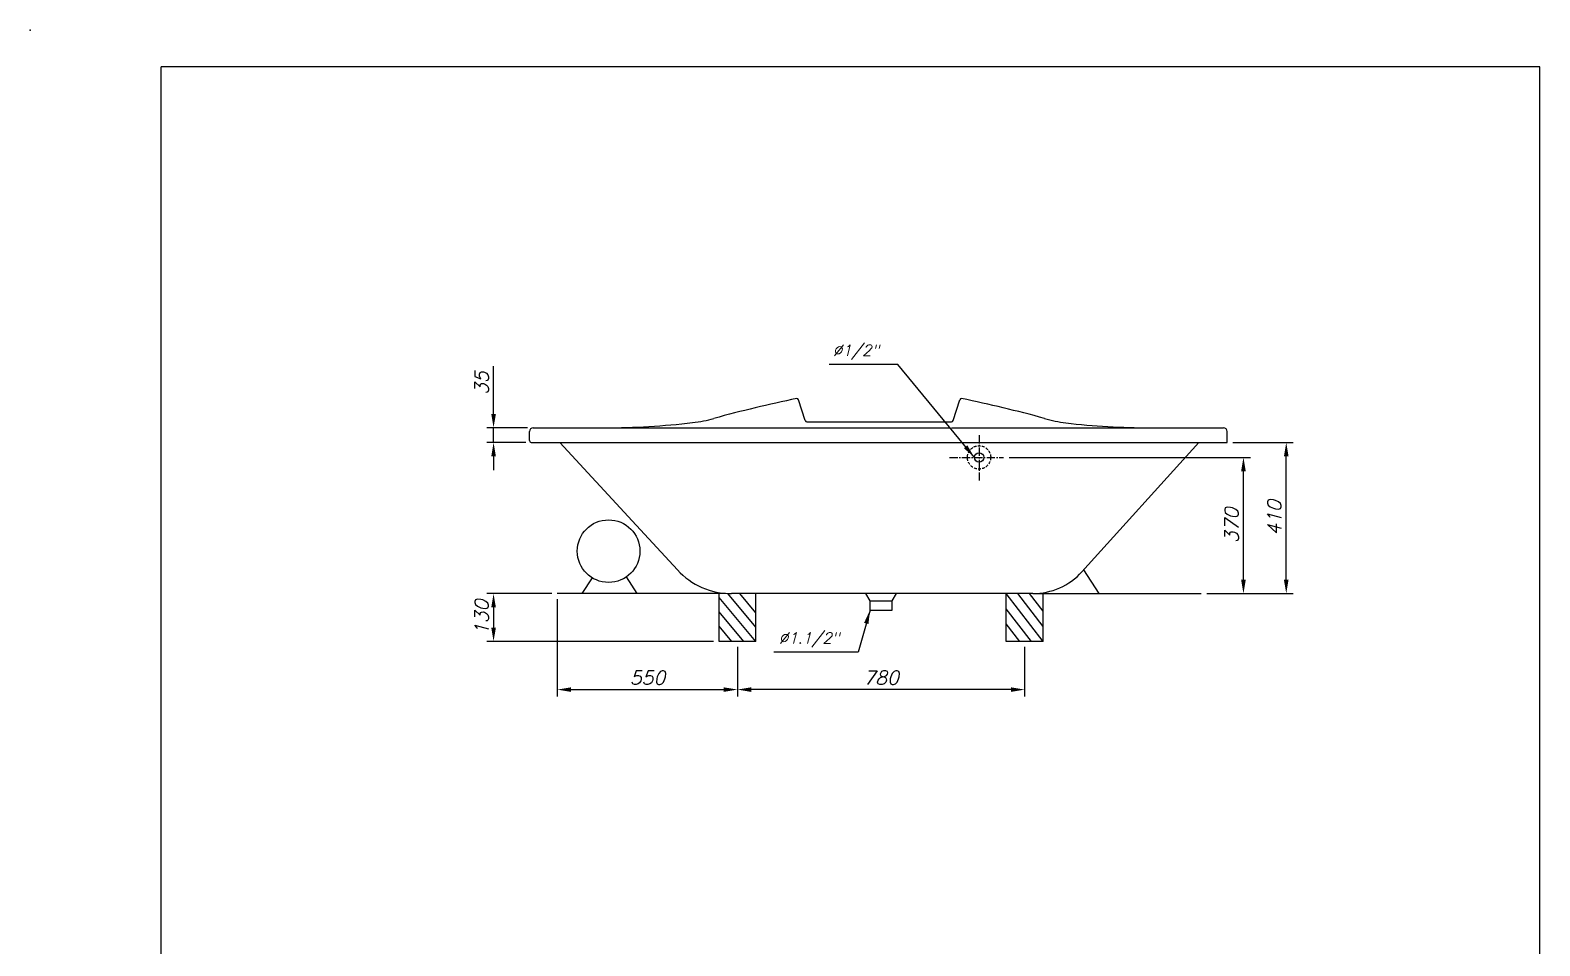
# Model space of a CAD drawing. Extents: x -16465 to -12265, y -7695 to -1755.
# Drawn here: x -16465 to -12365, y -4243 to -1755 of the extents above; entities that cross this region are included whole.
import ezdxf

# ---------------------------------------------------------------- set-up
doc = ezdxf.new("R2010")
doc.units = 0
doc.header["$LTSCALE"] = 30
doc.header["$MEASUREMENT"] = 0
for name, pattern in [('CENTER2', [1.125, 0.75, -0.125, 0.125, -0.125]), ('DASHED', [0.75, 0.5, -0.25]), ('HIDDEN', [0.375, 0.25, -0.125])]:
    doc.linetypes.add(name, pattern=pattern)
doc.layers.get('DEFPOINTS').update_dxf_attribs({"linetype": 'CONTINUOUS'})
for name, color, linetype in [('CENTRO', 1, 'CENTER2'), ('ESTREITA', 1, 'CONTINUOUS'), ('FINA', 7, 'CONTINUOUS'), ('LARGA', 7, 'CONTINUOUS'), ('RAHMEN07', 5, 'CONTINUOUS'), ('TRACEJADA', 3, 'DASHED')]:
    doc.layers.add(name, color=color, linetype=linetype)
doc.styles.add('FABIO', font='romans.shx', dxfattribs={"oblique": 15})
doc.dimstyles.new('FABIO_AGUIAR', dxfattribs={"dimscale": 10, "dimtxt": 2.5, "dimasz": 2.5, "dimexe": 1.25, "dimexo": 1, "dimgap": 0.9, "dimtad": 1, "dimtxsty": 'FABIO', "dimcen": 2.5, "dimclrt": 3, "dimazin": 3, "dimtfac": 1, "dimtmove": 0, "dimatfit": 3, "dimtolj": 1, "dimtzin": 0})

# ---------------------------------------------------------------- blocks, each defined once
blk = doc.blocks.new('*D11')
at = {"layer": 'DEFPOINTS', "color": 0}
for p in [(-13214.3, -2875.2), (-13053.8, -2875.2), (-13284.9, -3285.7)]:
    blk.add_point(p, dxfattribs=at)
at = {"layer": 'ESTREITA', "color": 0}
for p, q in [((-13199.3, -2875.2), (-13035.1, -2875.2)), ((-13053.8, -3248.2), (-13053.8, -2912.7)), ((-13269.9, -3285.7), (-13035.1, -3285.7))]:
    blk.add_line(p, q, dxfattribs=at)
for points in [[(-13060.1, -2912.7), (-13047.6, -2912.7), (-13053.8, -2875.2)], [(-13060.1, -3248.2), (-13047.6, -3248.2), (-13053.8, -3285.7)]]:
    blk.add_solid(points, dxfattribs=at)
at = {"layer": 'ESTREITA', "color": 3, "insert": (-13086.1, -3080.4), "char_height": 37.5, "attachment_point": 5, "rotation": 90, "style": 'FABIO'}
blk.add_mtext('\\A1;410', dxfattribs=at)
blk = doc.blocks.new('*D12')
at = {"layer": 'DEFPOINTS', "color": 0}
for p in [(-15206.7, -2835.2), (-15099.3, -2835.2), (-15104.3, -2875.2)]:
    blk.add_point(p, dxfattribs=at)
at = {"layer": 'ESTREITA', "color": 0}
for p, q in [((-15206.7, -2797.7), (-15206.7, -2667.9)), ((-15114.3, -2835.2), (-15225.4, -2835.2)), ((-15206.7, -2875.2), (-15206.7, -2835.2)), ((-15119.3, -2875.2), (-15225.4, -2875.2)), ((-15206.7, -2912.7), (-15206.7, -2950.2))]:
    blk.add_line(p, q, dxfattribs=at)
for points in [[(-15212.9, -2797.7), (-15200.4, -2797.7), (-15206.7, -2835.2)], [(-15212.9, -2912.7), (-15200.4, -2912.7), (-15206.7, -2875.2)]]:
    blk.add_solid(points, dxfattribs=at)
at = {"layer": 'ESTREITA', "color": 3, "insert": (-15238.9, -2714.1), "char_height": 37.5, "attachment_point": 5, "rotation": 90, "style": 'FABIO'}
blk.add_mtext('\\A1;35', dxfattribs=at)
blk = doc.blocks.new('*D13')
at = {"layer": 'DEFPOINTS', "color": 0}
for p in [(-15033.6, -3285.7), (-15206.7, -3415.7), (-14594.3, -3415.7)]:
    blk.add_point(p, dxfattribs=at)
at = {"layer": 'ESTREITA', "color": 0}
for p, q in [((-15048.6, -3285.7), (-15225.4, -3285.7)), ((-15206.7, -3323.2), (-15206.7, -3378.2)), ((-14609.3, -3415.7), (-15225.4, -3415.7))]:
    blk.add_line(p, q, dxfattribs=at)
for points in [[(-15212.9, -3323.2), (-15200.4, -3323.2), (-15206.7, -3285.7)], [(-15212.9, -3378.2), (-15200.4, -3378.2), (-15206.7, -3415.7)]]:
    blk.add_solid(points, dxfattribs=at)
at = {"layer": 'ESTREITA', "color": 3, "insert": (-15238.9, -3350.7), "char_height": 37.5, "attachment_point": 5, "rotation": 90, "style": 'FABIO'}
blk.add_mtext('\\A1;130', dxfattribs=at)
blk = doc.blocks.new('*D14')
at = {"layer": 'DEFPOINTS', "color": 0}
for p in [(-14544.3, -3415.7), (-13764.3, -3415.7), (-14544.3, -3546.5)]:
    blk.add_point(p, dxfattribs=at)
at = {"layer": 'ESTREITA', "color": 0}
for p, q in [((-14544.3, -3430.7), (-14544.3, -3565.3)), ((-13764.3, -3430.7), (-13764.3, -3565.3)), ((-13801.8, -3546.5), (-14506.8, -3546.5))]:
    blk.add_line(p, q, dxfattribs=at)
for points in [[(-14506.8, -3540.3), (-14506.8, -3552.8), (-14544.3, -3546.5)], [(-13801.8, -3540.3), (-13801.8, -3552.8), (-13764.3, -3546.5)]]:
    blk.add_solid(points, dxfattribs=at)
at = {"layer": 'ESTREITA', "color": 3, "insert": (-14154.3, -3514.3), "char_height": 37.5, "attachment_point": 5, "style": 'FABIO'}
blk.add_mtext('\\A1;780', dxfattribs=at)
blk = doc.blocks.new('*D15')
at = {"layer": 'DEFPOINTS', "color": 0}
for p in [(-15033.6, -3285.7), (-14544.3, -3430.7), (-14544.3, -3546.5)]:
    blk.add_point(p, dxfattribs=at)
at = {"layer": 'ESTREITA', "color": 0}
for p, q in [((-15033.6, -3300.7), (-15033.6, -3565.3)), ((-14544.3, -3445.7), (-14544.3, -3565.3)), ((-14996.1, -3546.5), (-14581.8, -3546.5))]:
    blk.add_line(p, q, dxfattribs=at)
for points in [[(-14996.1, -3540.3), (-14996.1, -3552.8), (-15033.6, -3546.5)], [(-14581.8, -3540.3), (-14581.8, -3552.8), (-14544.3, -3546.5)]]:
    blk.add_solid(points, dxfattribs=at)
at = {"layer": 'ESTREITA', "color": 3, "insert": (-14788.9, -3514.3), "char_height": 37.5, "attachment_point": 5, "style": 'FABIO'}
blk.add_mtext('\\A1;550', dxfattribs=at)
blk = doc.blocks.new('*D16')
at = {"layer": 'DEFPOINTS', "color": 0}
for p in [(-13821.3, -2915.7), (-13170.1, -2915.7), (-13284.9, -3285.7)]:
    blk.add_point(p, dxfattribs=at)
at = {"layer": 'ESTREITA', "color": 0}
for p, q in [((-13806.3, -2915.7), (-13151.3, -2915.7)), ((-13170.1, -3248.2), (-13170.1, -2953.2)), ((-13269.9, -3285.7), (-13151.3, -3285.7))]:
    blk.add_line(p, q, dxfattribs=at)
for points in [[(-13176.3, -2953.2), (-13163.8, -2953.2), (-13170.1, -2915.7)], [(-13176.3, -3248.2), (-13163.8, -3248.2), (-13170.1, -3285.7)]]:
    blk.add_solid(points, dxfattribs=at)
at = {"layer": 'ESTREITA', "color": 3, "insert": (-13202.3, -3100.7), "char_height": 37.5, "attachment_point": 5, "rotation": 90, "style": 'FABIO'}
blk.add_mtext('\\A1;370', dxfattribs=at)

msp = doc.modelspace()

# ---------------------------------------------------------------- linework, layer by layer
at = {"layer": 'CENTRO'}
for p, q in [((-13888.151, -2855.105), (-13888.151, -2980.98)), ((-13968.601, -2915.688), (-13821.33, -2915.688))]:
    msp.add_line(p, q, dxfattribs=at)
at = {"layer": 'ESTREITA'}
for p, q in [((-14494.254, -3415.688), (-14594.254, -3296.541)), ((-14494.254, -3376.8), (-14570.724, -3285.688)), ((-14494.254, -3337.913), (-14538.085, -3285.688)), ((-13714.254, -3415.688), (-13814.254, -3285.688)), ((-13714.254, -3374.685), (-13782.713, -3285.688)), ((-13714.254, -3333.682), (-13751.172, -3285.688)), ((-14526.892, -3415.688), (-14594.254, -3335.428)), ((-13745.794, -3415.688), (-13814.254, -3326.691)), ((-14559.53, -3415.688), (-14594.254, -3374.316)), ((-13777.335, -3415.688), (-13814.254, -3367.694))]:
    msp.add_line(p, q, dxfattribs=at)
at = {"layer": 'FINA', "linetype": 'CONTINUOUS'}
msp.add_point((-16465.159, -1754.977), dxfattribs=at)
at = {"layer": 'LARGA'}
for p, q in [((-14360.357, -2815.435), (-14378.076, -2759.31)), ((-13958.15, -2815.435), (-13940.431, -2759.31)), ((-14355.589, -2818.929), (-13962.918, -2818.929)), ((-15109.254, -2869.197), (-15109.254, -2845.197)), ((-15109.254, -2870.197), (-15109.254, -2869.197)), ((-15099.254, -2835.197), (-13966.456, -2835.197)), ((-13962.948, -2835.197), (-13224.254, -2835.197)), ((-13214.254, -2875.197), (-13214.254, -2845.197)), ((-15104.254, -2875.197), (-13214.254, -2875.197)), ((-13604.072, -3221.38), (-13562.418, -3285.688)), ((-14939.112, -3242.663), (-14966.512, -3285.688)), ((-14846.09, -3240.374), (-14817.233, -3285.688)), ((-14576.378, -3285.688), (-15033.569, -3285.688)), ((-14594.254, -3415.688), (-14594.254, -3282.815)), ((-13742.13, -3285.688), (-14560.478, -3285.688)), ((-14494.254, -3415.688), (-14494.254, -3285.688)), ((-14184.254, -3305.688), (-14195.801, -3285.688)), ((-14184.254, -3330.688), (-14184.254, -3305.688)), ((-14184.254, -3305.688), (-14124.254, -3305.688)), ((-14124.254, -3305.688), (-14112.707, -3285.688)), ((-14124.254, -3330.688), (-14124.254, -3305.688)), ((-13814.254, -3415.688), (-13814.254, -3285.688)), ((-13742.13, -3285.688), (-13284.938, -3285.688)), ((-13714.254, -3415.688), (-13714.254, -3285.688)), ((-14184.254, -3330.688), (-14124.254, -3330.688)), ((-14494.254, -3415.688), (-14594.254, -3415.688)), ((-13714.254, -3415.688), (-13814.254, -3415.688))]:
    msp.add_line(p, q, dxfattribs=at)
at = {"layer": 'LARGA', "linetype": 'CONTINUOUS'}
for p, q in [((-15027.052, -2875.197), (-14830.18, -3088.413)), ((-13608.543, -3226.331), (-13291.43, -2875.197)), ((-14830.18, -3088.413), (-14707.419, -3221.366))]:
    msp.add_line(p, q, dxfattribs=at)
at = {"layer": 'LARGA'}
for centre, radius in [((-13888.151, -2915.688), 12.7), ((-14894.352, -3170.403), 85)]:
    msp.add_circle(centre, radius, dxfattribs=at)
for centre, radius, start, end in [((-13640.586, -6350.058), 3670.14, 101.673129, 105.284876), ((-14382.844, -2760.815), 5, 17.521915, 93.598639), ((-13935.663, -2760.815), 5, 86.401361, 162.478085), ((-14677.921, -6350.058), 3670.14, 74.715124, 78.326871), ((-14903.42, -835.197), 2000, 270, 276.815279), ((-14713.55, -2423.892), 400, 276.815279, 285.284876), ((-14355.589, -2813.929), 5, 197.521915, 270), ((-13962.918, -2813.929), 5, 270, 342.478085), ((-13598.162, -2424.589), 401.175, 253.75273, 262.20991), ((-13423.694, -835.197), 2000, 263.429688, 270), ((-15099.254, -2845.197), 10, 90, 180), ((-13224.254, -2845.197), 10, 0, 90), ((-15104.254, -2870.197), 5, 180, 270), ((-14560.478, -3085.688), 200, 222.717761, 270), ((-13742.13, -3105.688), 180, 270, 317.914448)]:
    msp.add_arc(centre, radius, start, end, dxfattribs=at)
at = {"layer": 'RAHMEN07'}
for p, q in [((-12365.159, -1854.977), (-16109.159, -1854.977)), ((-16109.159, -6594.977), (-16109.159, -1854.977)), ((-12365.159, -6594.977), (-12365.159, -1854.977))]:
    msp.add_line(p, q, dxfattribs=at)
at = {"layer": 'TRACEJADA', "linetype": 'HIDDEN'}
msp.add_circle((-13888.151, -2915.688), 31.728, dxfattribs=at)

# ---------------------------------------------------------------- texts
at = {"layer": 'ESTREITA', "color": 3, "char_height": 30, "attachment_point": 9, "style": 'FABIO'}
for s, insert in [('\\A1;%%C1/2"', (-14159.63, -2649.726)), ('%%C1.1/2"', (-14267.53, -3431.498))]:
    msp.add_mtext(s, dxfattribs=dict(at, insert=insert))

# ---------------------------------------------------------------- dimensions: what is measured, and where the dimension line sits
at = {"layer": 'ESTREITA'}
for base, p1, p2, text, picture, middle in [((-15206.654, -2835.197), (-15104.254, -2875.197), (-15099.254, -2835.197), '35', '*D12', (-15238.904, -2714.059)), ((-13053.822, -2875.197), (-13284.938, -3285.688), (-13214.254, -2875.197), '410', '*D11', (-13086.072, -3080.443)), ((-15206.654, -3415.688), (-15033.569, -3285.688), (-14594.254, -3415.688), '130', '*D13', (-15238.904, -3350.688))]:
    dim = msp.add_linear_dim(base=base, p1=p1, p2=p2, angle=90, text=text, dimstyle='FABIO_AGUIAR', override={"dimscale": 15}, dxfattribs=at)
    dim.commit()
    dim.dimension.update_dxf_attribs({"geometry": picture, "text_midpoint": middle})
dim = msp.add_linear_dim(base=(-13170.063, -2915.688), p1=(-13284.938, -3285.688), p2=(-13821.33, -2915.688), angle=90, dimstyle='FABIO_AGUIAR', override={"dimscale": 15}, dxfattribs=at)
dim.commit()
dim.dimension.update_dxf_attribs({"geometry": '*D16', "text_midpoint": (-13202.313, -3100.688)})
dim = msp.add_linear_dim(base=(-14544.254, -3546.516), p1=(-15033.569, -3285.688), p2=(-14544.254, -3430.688), text='550', dimstyle='FABIO_AGUIAR', override={"dimscale": 15}, dxfattribs=at)
dim.commit()
dim.dimension.update_dxf_attribs({"geometry": '*D15', "text_midpoint": (-14788.911, -3514.266)})
dim = msp.add_linear_dim(base=(-14544.254, -3546.516), p1=(-13764.254, -3415.688), p2=(-14544.254, -3415.688), dimstyle='FABIO_AGUIAR', override={"dimscale": 15}, dxfattribs=at)
dim.commit()
dim.dimension.update_dxf_attribs({"geometry": '*D14', "text_midpoint": (-14154.254, -3514.266)})

# ---------------------------------------------------------------- leaders
at = {"layer": 'ESTREITA', "annotation_type": 0, "has_hookline": 1, "hookline_direction": 1}
for points, text_width in [([(-13900.851, -2915.688), (-14108.63, -2663.226), (-14146.13, -2663.226)], 135.414), ([(-14184.254, -3330.688), (-14216.53, -3444.998), (-14254.03, -3444.998)], 178.271)]:
    msp.add_leader(points, dimstyle='FABIO_AGUIAR', override={"dimscale": 15}, dxfattribs=dict(at, text_width=text_width))

doc.saveas('drawing.dxf')
